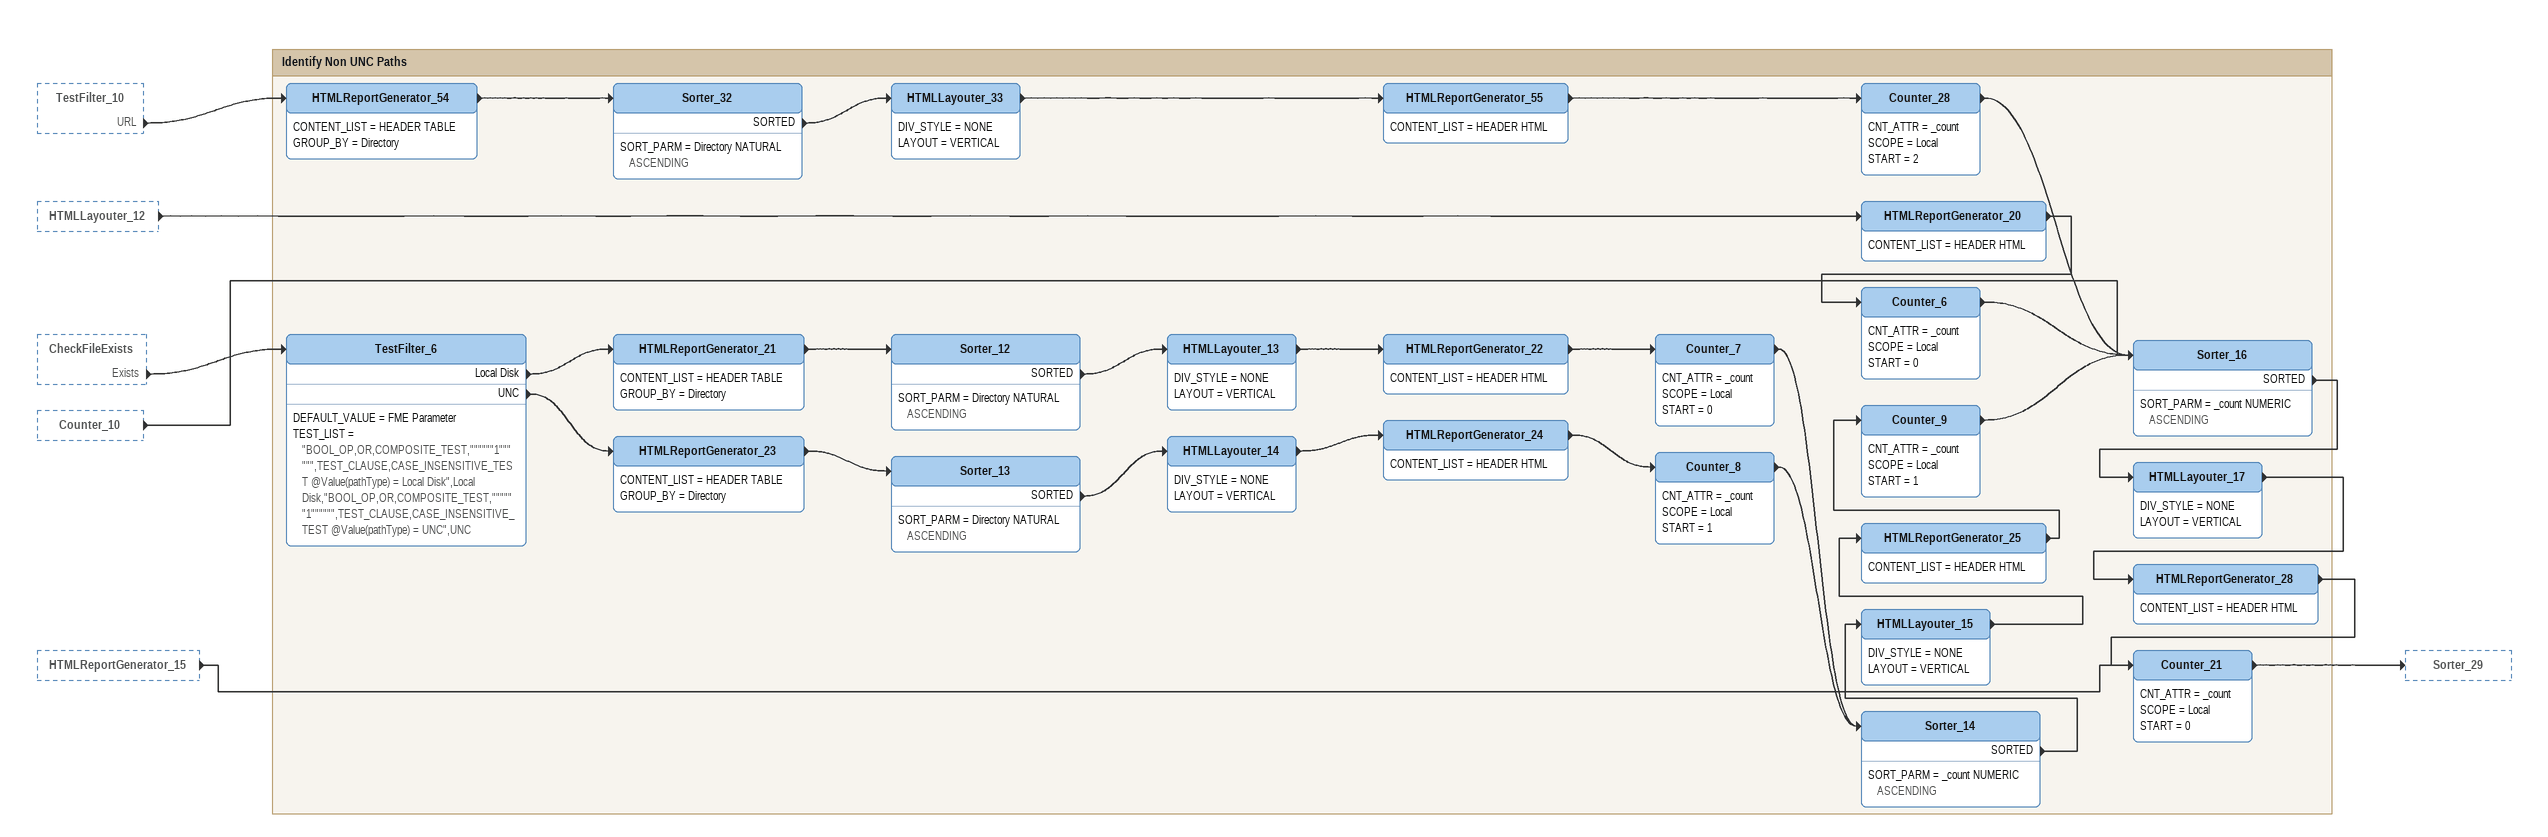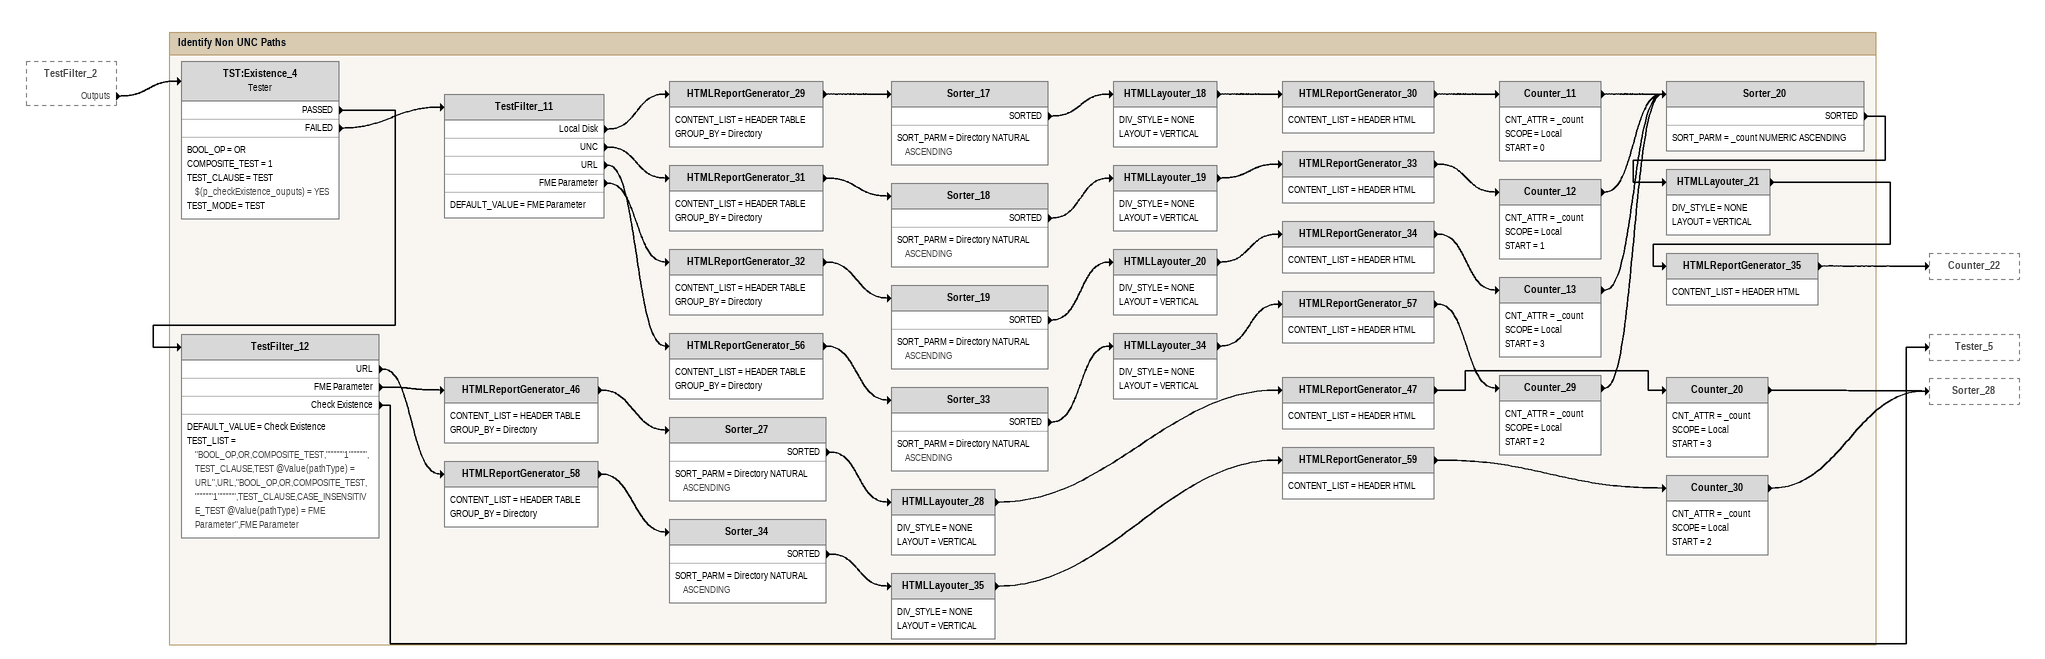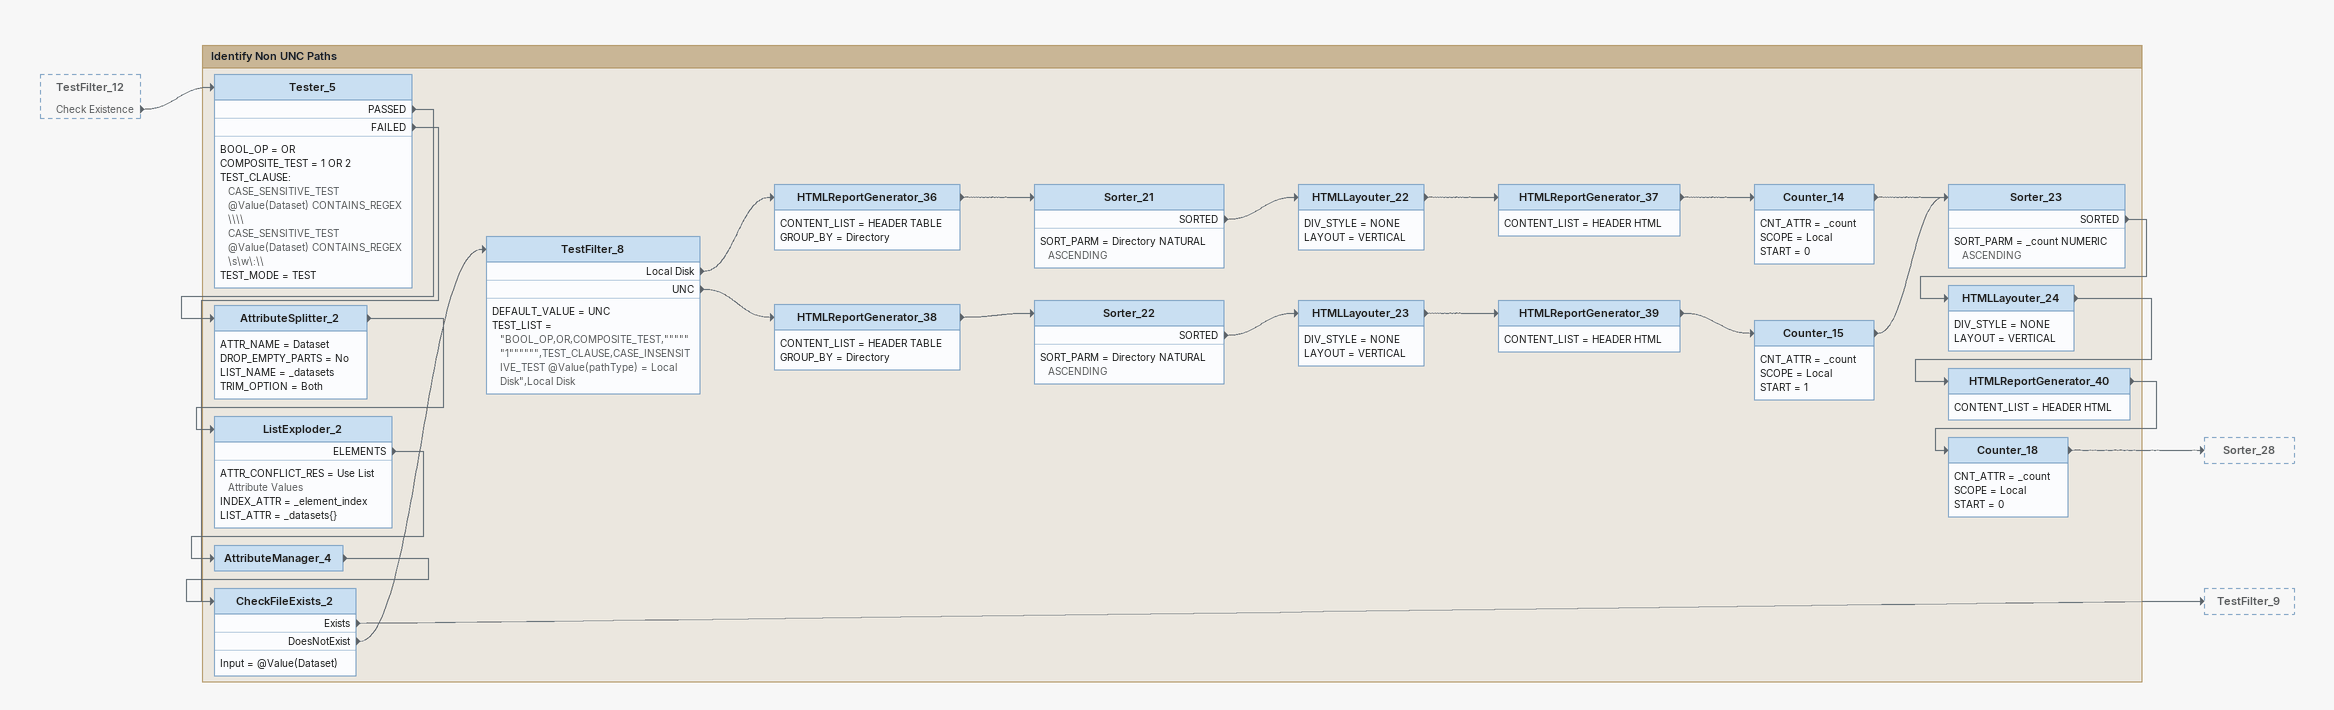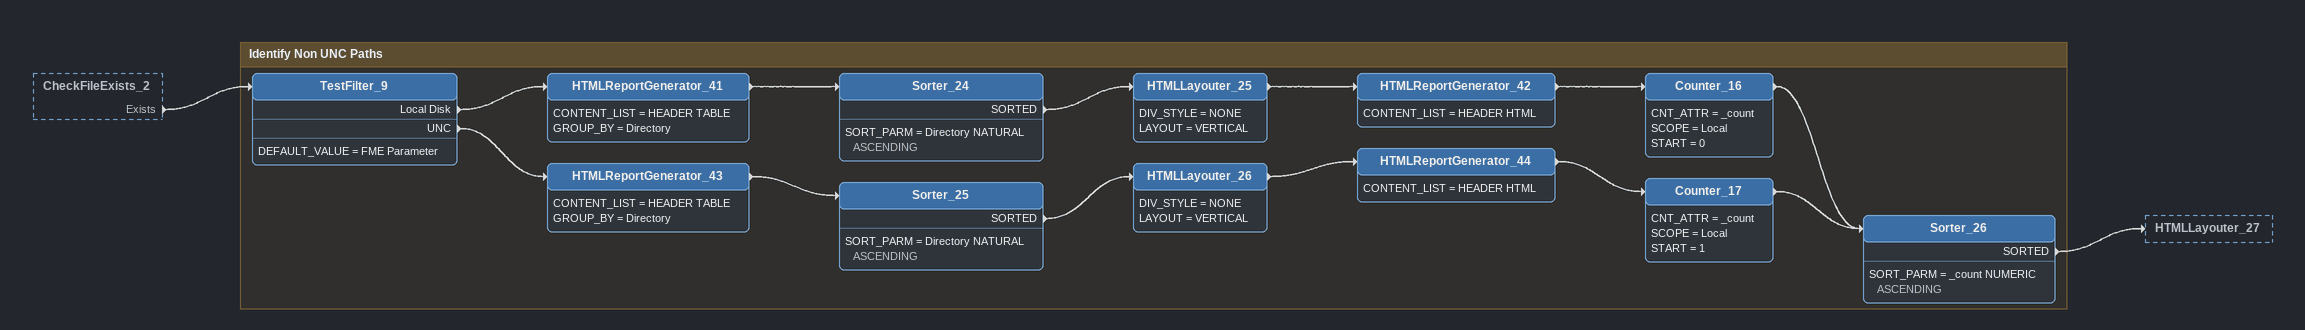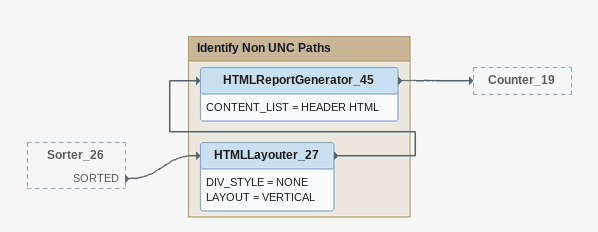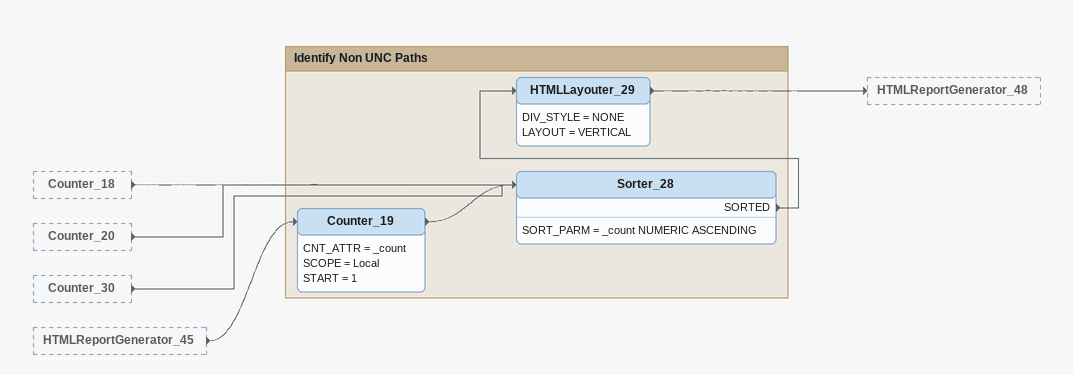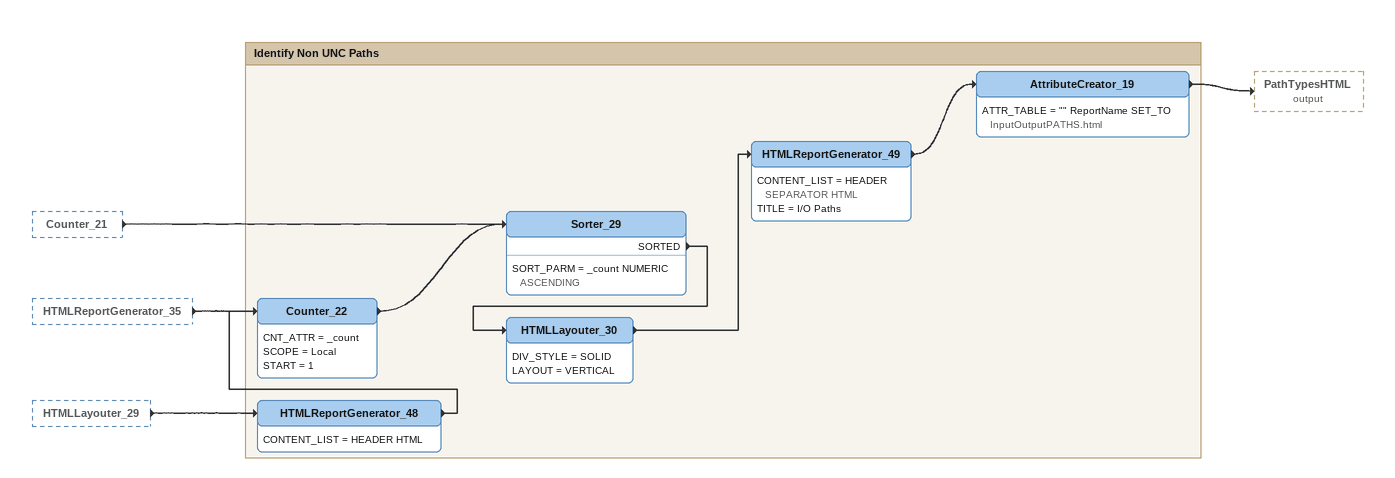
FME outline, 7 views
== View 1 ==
TestFilter_10 [outside]
    URL -> HTMLReportGenerator_54
HTMLLayouter_12 [outside]
    -> HTMLReportGenerator_20
CheckFileExists [outside]
    Exists -> TestFilter_6
Counter_10 [outside]
    -> Sorter_16
HTMLReportGenerator_15 [outside]
    -> Counter_21

Bookmark: Identify Non UNC Paths
HTMLReportGenerator_20
    CONTENT_LIST = HEADER HTML
    -> Counter_6
Counter_6
    CNT_ATTR = _count
    SCOPE = Local
    START = 0
    -> Sorter_16
TestFilter_6
    DEFAULT_VALUE = FME Parameter
    TEST_LIST = "BOOL_OP,OR,COMPOSITE_TEST,""""""1"""""",TEST_CLAUSE,CASE_INSENSITIVE_TEST @Value(pathType) = Local Disk",Local Disk,"BOOL_OP,OR,COMPOSITE_TEST,""""""1"""""",TEST_CLAUSE,CASE_INSENSITIVE_TEST @Value(pathType) = UNC",UNC
    Local Disk -> HTMLReportGenerator_21
    UNC -> HTMLReportGenerator_23
HTMLReportGenerator_21
    CONTENT_LIST = HEADER TABLE
    GROUP_BY = Directory
    -> Sorter_12
Sorter_12
    SORT_PARM = Directory NATURAL ASCENDING
    SORTED -> HTMLLayouter_13
HTMLLayouter_13
    DIV_STYLE = NONE
    LAYOUT = VERTICAL
    -> HTMLReportGenerator_22
HTMLReportGenerator_22
    CONTENT_LIST = HEADER HTML
    -> Counter_7
Counter_7
    CNT_ATTR = _count
    SCOPE = Local
    START = 0
    -> Sorter_14
HTMLReportGenerator_23
    CONTENT_LIST = HEADER TABLE
    GROUP_BY = Directory
    -> Sorter_13
Sorter_13
    SORT_PARM = Directory NATURAL ASCENDING
    SORTED -> HTMLLayouter_14
HTMLLayouter_14
    DIV_STYLE = NONE
    LAYOUT = VERTICAL
    -> HTMLReportGenerator_24
HTMLReportGenerator_24
    CONTENT_LIST = HEADER HTML
    -> Counter_8
Counter_8
    CNT_ATTR = _count
    SCOPE = Local
    START = 1
    -> Sorter_14
Sorter_14
    SORT_PARM = _count NUMERIC ASCENDING
    SORTED -> HTMLLayouter_15
HTMLLayouter_15
    DIV_STYLE = NONE
    LAYOUT = VERTICAL
    -> HTMLReportGenerator_25
HTMLReportGenerator_25
    CONTENT_LIST = HEADER HTML
    -> Counter_9
Counter_9
    CNT_ATTR = _count
    SCOPE = Local
    START = 1
    -> Sorter_16
HTMLReportGenerator_54
    CONTENT_LIST = HEADER TABLE
    GROUP_BY = Directory
    -> Sorter_32
Sorter_32
    SORT_PARM = Directory NATURAL ASCENDING
    SORTED -> HTMLLayouter_33
HTMLLayouter_33
    DIV_STYLE = NONE
    LAYOUT = VERTICAL
    -> HTMLReportGenerator_55
HTMLReportGenerator_55
    CONTENT_LIST = HEADER HTML
    -> Counter_28
Counter_28
    CNT_ATTR = _count
    SCOPE = Local
    START = 2
    -> Sorter_16
Sorter_16
    SORT_PARM = _count NUMERIC ASCENDING
    SORTED -> HTMLLayouter_17
HTMLLayouter_17
    DIV_STYLE = NONE
    LAYOUT = VERTICAL
    -> HTMLReportGenerator_28
HTMLReportGenerator_28
    CONTENT_LIST = HEADER HTML
    -> Counter_21
Counter_21
    CNT_ATTR = _count
    SCOPE = Local
    START = 0
    -> Sorter_29

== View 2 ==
TestFilter_2 [outside]
    Outputs -> TST:Existence_4

Bookmark: Identify Non UNC Paths
TST:Existence_4: Tester
    BOOL_OP = OR
    COMPOSITE_TEST = 1
    TEST_CLAUSE = TEST $(p_checkExistence_ouputs) = YES
    TEST_MODE = TEST
    PASSED -> TestFilter_12
    FAILED -> TestFilter_11
TestFilter_11
    DEFAULT_VALUE = FME Parameter
    Local Disk -> HTMLReportGenerator_29
    UNC -> HTMLReportGenerator_31
    URL -> HTMLReportGenerator_56
    FME Parameter -> HTMLReportGenerator_32
HTMLReportGenerator_29
    CONTENT_LIST = HEADER TABLE
    GROUP_BY = Directory
    -> Sorter_17
Sorter_17
    SORT_PARM = Directory NATURAL ASCENDING
    SORTED -> HTMLLayouter_18
HTMLLayouter_18
    DIV_STYLE = NONE
    LAYOUT = VERTICAL
    -> HTMLReportGenerator_30
HTMLReportGenerator_30
    CONTENT_LIST = HEADER HTML
    -> Counter_11
Counter_11
    CNT_ATTR = _count
    SCOPE = Local
    START = 0
    -> Sorter_20
HTMLReportGenerator_31
    CONTENT_LIST = HEADER TABLE
    GROUP_BY = Directory
    -> Sorter_18
Sorter_18
    SORT_PARM = Directory NATURAL ASCENDING
    SORTED -> HTMLLayouter_19
HTMLLayouter_19
    DIV_STYLE = NONE
    LAYOUT = VERTICAL
    -> HTMLReportGenerator_33
HTMLReportGenerator_33
    CONTENT_LIST = HEADER HTML
    -> Counter_12
Counter_12
    CNT_ATTR = _count
    SCOPE = Local
    START = 1
    -> Sorter_20
HTMLReportGenerator_32
    CONTENT_LIST = HEADER TABLE
    GROUP_BY = Directory
    -> Sorter_19
Sorter_19
    SORT_PARM = Directory NATURAL ASCENDING
    SORTED -> HTMLLayouter_20
HTMLLayouter_20
    DIV_STYLE = NONE
    LAYOUT = VERTICAL
    -> HTMLReportGenerator_34
HTMLReportGenerator_34
    CONTENT_LIST = HEADER HTML
    -> Counter_13
Counter_13
    CNT_ATTR = _count
    SCOPE = Local
    START = 3
    -> Sorter_20
HTMLReportGenerator_56
    CONTENT_LIST = HEADER TABLE
    GROUP_BY = Directory
    -> Sorter_33
Sorter_33
    SORT_PARM = Directory NATURAL ASCENDING
    SORTED -> HTMLLayouter_34
HTMLLayouter_34
    DIV_STYLE = NONE
    LAYOUT = VERTICAL
    -> HTMLReportGenerator_57
HTMLReportGenerator_57
    CONTENT_LIST = HEADER HTML
    -> Counter_29
Counter_29
    CNT_ATTR = _count
    SCOPE = Local
    START = 2
    -> Sorter_20
Sorter_20
    SORT_PARM = _count NUMERIC ASCENDING
    SORTED -> HTMLLayouter_21
HTMLLayouter_21
    DIV_STYLE = NONE
    LAYOUT = VERTICAL
    -> HTMLReportGenerator_35
HTMLReportGenerator_35
    CONTENT_LIST = HEADER HTML
    -> Counter_22
TestFilter_12
    DEFAULT_VALUE = Check Existence
    TEST_LIST = "BOOL_OP,OR,COMPOSITE_TEST,""""""1"""""",TEST_CLAUSE,TEST @Value(pathType) = URL",URL,"BOOL_OP,OR,COMPOSITE_TEST,""""""1"""""",TEST_CLAUSE,CASE_INSENSITIVE_TEST @Value(pathType) = FME Parameter",FME Parameter
    URL -> HTMLReportGenerator_58
    FME Parameter -> HTMLReportGenerator_46
    Check Existence -> Tester_5
HTMLReportGenerator_46
    CONTENT_LIST = HEADER TABLE
    GROUP_BY = Directory
    -> Sorter_27
Sorter_27
    SORT_PARM = Directory NATURAL ASCENDING
    SORTED -> HTMLLayouter_28
HTMLLayouter_28
    DIV_STYLE = NONE
    LAYOUT = VERTICAL
    -> HTMLReportGenerator_47
HTMLReportGenerator_47
    CONTENT_LIST = HEADER HTML
    -> Counter_20
Counter_20
    CNT_ATTR = _count
    SCOPE = Local
    START = 3
    -> Sorter_28
HTMLReportGenerator_58
    CONTENT_LIST = HEADER TABLE
    GROUP_BY = Directory
    -> Sorter_34
Sorter_34
    SORT_PARM = Directory NATURAL ASCENDING
    SORTED -> HTMLLayouter_35
HTMLLayouter_35
    DIV_STYLE = NONE
    LAYOUT = VERTICAL
    -> HTMLReportGenerator_59
HTMLReportGenerator_59
    CONTENT_LIST = HEADER HTML
    -> Counter_30
Counter_30
    CNT_ATTR = _count
    SCOPE = Local
    START = 2
    -> Sorter_28

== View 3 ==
TestFilter_12 [outside]
    Check Existence -> Tester_5

Bookmark: Identify Non UNC Paths
Tester_5
    BOOL_OP = OR
    COMPOSITE_TEST = 1 OR 2
    TEST_CLAUSE:
      CASE_SENSITIVE_TEST @Value(Dataset) CONTAINS_REGEX  \\\\
      CASE_SENSITIVE_TEST @Value(Dataset) CONTAINS_REGEX \s\w\:\\
    TEST_MODE = TEST
    PASSED -> AttributeSplitter_2
    FAILED -> CheckFileExists_2
AttributeSplitter_2
    ATTR_NAME = Dataset
    DROP_EMPTY_PARTS = No
    LIST_NAME = _datasets
    TRIM_OPTION = Both
    -> ListExploder_2
ListExploder_2
    ATTR_CONFLICT_RES = Use List Attribute Values
    INDEX_ATTR = _element_index
    LIST_ATTR = _datasets{}
    ELEMENTS -> AttributeManager_4
AttributeManager_4
    -> CheckFileExists_2
CheckFileExists_2
    Input = @Value(Dataset)
    Exists -> TestFilter_9
    DoesNotExist -> TestFilter_8
TestFilter_8
    DEFAULT_VALUE = UNC
    TEST_LIST = "BOOL_OP,OR,COMPOSITE_TEST,""""""1"""""",TEST_CLAUSE,CASE_INSENSITIVE_TEST @Value(pathType) = Local Disk",Local Disk
    Local Disk -> HTMLReportGenerator_36
    UNC -> HTMLReportGenerator_38
HTMLReportGenerator_36
    CONTENT_LIST = HEADER TABLE
    GROUP_BY = Directory
    -> Sorter_21
Sorter_21
    SORT_PARM = Directory NATURAL ASCENDING
    SORTED -> HTMLLayouter_22
HTMLLayouter_22
    DIV_STYLE = NONE
    LAYOUT = VERTICAL
    -> HTMLReportGenerator_37
HTMLReportGenerator_37
    CONTENT_LIST = HEADER HTML
    -> Counter_14
Counter_14
    CNT_ATTR = _count
    SCOPE = Local
    START = 0
    -> Sorter_23
HTMLReportGenerator_38
    CONTENT_LIST = HEADER TABLE
    GROUP_BY = Directory
    -> Sorter_22
Sorter_22
    SORT_PARM = Directory NATURAL ASCENDING
    SORTED -> HTMLLayouter_23
HTMLLayouter_23
    DIV_STYLE = NONE
    LAYOUT = VERTICAL
    -> HTMLReportGenerator_39
HTMLReportGenerator_39
    CONTENT_LIST = HEADER HTML
    -> Counter_15
Counter_15
    CNT_ATTR = _count
    SCOPE = Local
    START = 1
    -> Sorter_23
Sorter_23
    SORT_PARM = _count NUMERIC ASCENDING
    SORTED -> HTMLLayouter_24
HTMLLayouter_24
    DIV_STYLE = NONE
    LAYOUT = VERTICAL
    -> HTMLReportGenerator_40
HTMLReportGenerator_40
    CONTENT_LIST = HEADER HTML
    -> Counter_18
Counter_18
    CNT_ATTR = _count
    SCOPE = Local
    START = 0
    -> Sorter_28

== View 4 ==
CheckFileExists_2 [outside]
    Exists -> TestFilter_9

Bookmark: Identify Non UNC Paths
TestFilter_9
    DEFAULT_VALUE = FME Parameter
    Local Disk -> HTMLReportGenerator_41
    UNC -> HTMLReportGenerator_43
HTMLReportGenerator_41
    CONTENT_LIST = HEADER TABLE
    GROUP_BY = Directory
    -> Sorter_24
Sorter_24
    SORT_PARM = Directory NATURAL ASCENDING
    SORTED -> HTMLLayouter_25
HTMLLayouter_25
    DIV_STYLE = NONE
    LAYOUT = VERTICAL
    -> HTMLReportGenerator_42
HTMLReportGenerator_42
    CONTENT_LIST = HEADER HTML
    -> Counter_16
Counter_16
    CNT_ATTR = _count
    SCOPE = Local
    START = 0
    -> Sorter_26
HTMLReportGenerator_43
    CONTENT_LIST = HEADER TABLE
    GROUP_BY = Directory
    -> Sorter_25
Sorter_25
    SORT_PARM = Directory NATURAL ASCENDING
    SORTED -> HTMLLayouter_26
HTMLLayouter_26
    DIV_STYLE = NONE
    LAYOUT = VERTICAL
    -> HTMLReportGenerator_44
HTMLReportGenerator_44
    CONTENT_LIST = HEADER HTML
    -> Counter_17
Counter_17
    CNT_ATTR = _count
    SCOPE = Local
    START = 1
    -> Sorter_26
Sorter_26
    SORT_PARM = _count NUMERIC ASCENDING
    SORTED -> HTMLLayouter_27

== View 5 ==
Sorter_26 [outside]
    SORTED -> HTMLLayouter_27

Bookmark: Identify Non UNC Paths
HTMLLayouter_27
    DIV_STYLE = NONE
    LAYOUT = VERTICAL
    -> HTMLReportGenerator_45
HTMLReportGenerator_45
    CONTENT_LIST = HEADER HTML
    -> Counter_19

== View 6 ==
Counter_18 [outside]
    -> Sorter_28
Counter_20 [outside]
    -> Sorter_28
Counter_30 [outside]
    -> Sorter_28
HTMLReportGenerator_45 [outside]
    -> Counter_19

Bookmark: Identify Non UNC Paths
Counter_19
    CNT_ATTR = _count
    SCOPE = Local
    START = 1
    -> Sorter_28
Sorter_28
    SORT_PARM = _count NUMERIC ASCENDING
    SORTED -> HTMLLayouter_29
HTMLLayouter_29
    DIV_STYLE = NONE
    LAYOUT = VERTICAL
    -> HTMLReportGenerator_48

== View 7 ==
Counter_21 [outside]
    -> Sorter_29
HTMLReportGenerator_35 [outside]
    -> Counter_22
HTMLLayouter_29 [outside]
    -> HTMLReportGenerator_48

Bookmark: Identify Non UNC Paths
HTMLReportGenerator_48
    CONTENT_LIST = HEADER HTML
    -> Counter_22
Counter_22
    CNT_ATTR = _count
    SCOPE = Local
    START = 1
    -> Sorter_29
Sorter_29
    SORT_PARM = _count NUMERIC ASCENDING
    SORTED -> HTMLLayouter_30
HTMLLayouter_30
    DIV_STYLE = SOLID
    LAYOUT = VERTICAL
    -> HTMLReportGenerator_49
HTMLReportGenerator_49
    CONTENT_LIST = HEADER SEPARATOR HTML
    TITLE = I/O Paths
    -> AttributeCreator_19
AttributeCreator_19
    ATTR_TABLE = "" ReportName SET_TO InputOutputPATHS.html
    -> PathTypesHTML (output)
